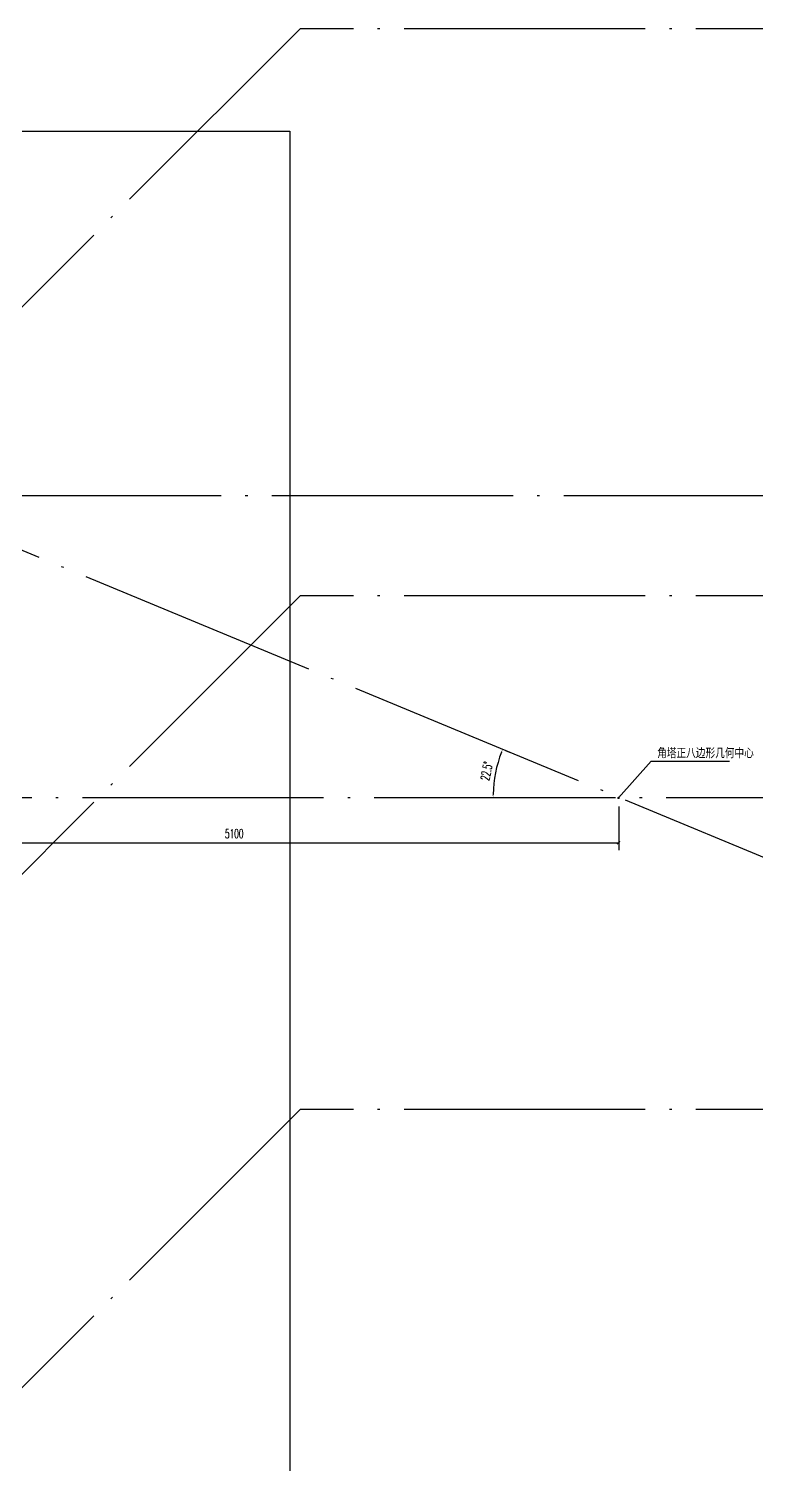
# Model space of a CAD drawing. Extents: x 0 to 125661, y -104936 to 8656.
# Drawn here: x 56700 to 61527, y -34249 to -24724 of the extents above; entities that cross this region are included whole.
import ezdxf

# ---------------------------------------------------------------- set-up
doc = ezdxf.new("R2010")
doc.units = 0
doc.header["$LTSCALE"] = 800
doc.header["$MEASUREMENT"] = 0
doc.linetypes.add('DOTE', pattern=[2.42, 2, -0.2, 0.02, -0.2])
doc.layers.get('0').update_dxf_attribs({"linetype": 'CONTINUOUS'})
doc.layers.get('Defpoints').update_dxf_attribs({"color": 1, "linetype": 'CONTINUOUS'})
for name, color, linetype in [('DIM_LEAD', 3, 'CONTINUOUS'), ('DOTE', 28, 'CONTINUOUS'), ('PUB_DIM', 3, 'CONTINUOUS'), ('PUB_HATCH', 8, 'CONTINUOUS'), ('PUB_TEXT', 7, 'CONTINUOUS')]:
    doc.layers.add(name, color=color, linetype=linetype)
doc.styles.add('_TCH_DIM', font='SIMPLEX', dxfattribs={"bigfont": 'GBCBIG'})
doc.styles.add('DIM_FONT', font='SIMPLEX.shx', dxfattribs={"width": 0.6})
doc.dimstyles.new('ANGL20', dxfattribs={"dimscale": 0.2, "dimtxt": 300, "dimasz": 100, "dimexe": 250, "dimexo": 300, "dimgap": 150, "dimtad": 1, "dimdec": 0, "dimzin": 0, "dimdsep": 46, "dimtxsty": 'DIM_FONT', "dimcen": 0.09, "dimclrt": 7, "dimazin": 2, "dimtfac": 1, "dimtdec": 0, "dimtix": 1, "dimtmove": 2, "dimatfit": 3, "dimfxl": 0, "dimtolj": 1, "dimtzin": 0, "dimarcsym": 0})
doc.dimstyles.new('DIMN20', dxfattribs={"dimscale": 0.2, "dimtxt": 300, "dimasz": 100, "dimexe": 250, "dimexo": 300, "dimgap": 150, "dimtad": 1, "dimdec": 0, "dimzin": 0, "dimdsep": 46, "dimtxsty": 'DIM_FONT', "dimblk": 'ARCHTICK', "dimcen": 0.09, "dimclrt": 7, "dimazin": 2, "dimtfac": 1, "dimtdec": 0, "dimtix": 1, "dimtmove": 2, "dimatfit": 3, "dimfxl": 0, "dimtolj": 1, "dimtzin": 0, "dimarcsym": 0})

# ---------------------------------------------------------------- blocks, each defined once
blk = doc.blocks.new('*D434')
at = {"layer": 'Defpoints', "color": 0}
for p in [(59807.1, -29489.9), (59809, -29608.4), (59740.6, -29824.1), (60613.8, -29824.1)]:
    blk.add_point(p, dxfattribs=at)
at = {"layer": 'PUB_DIM', "color": 0, "lineweight": -2}
for p, q in [((59862.5, -29512.9), (59890.2, -29524.4)), ((59800.6, -29824.1), (59830.6, -29824.1))]:
    blk.add_line(p, q, dxfattribs=at)
blk.add_arc((60613.8, -29824.1), 833.2, 158.87532, 178.62468, dxfattribs=at)
at = {"layer": 'PUB_DIM', "color": 0}
for points in [[(59833.5, -29522.6), (59839.7, -29525), (59844, -29505.2)], [(59784.2, -29804.1), (59777.5, -29804.1), (59780.6, -29824.1)]]:
    blk.add_solid(points, dxfattribs=at)
at = {"layer": 'PUB_DIM', "color": 7, "insert": (59737.8, -29649.8), "char_height": 60, "attachment_point": 5, "rotation": 78.75, "style": 'DIM_FONT'}
blk.add_mtext('\\A1;22.5°', dxfattribs=at)
blk = doc.blocks.new('_ArchTick')
at = {"color": 0, "linetype": 'ByBlock', "const_width": 0.4}
blk.add_lwpolyline([(-0.5, -0.5), (0.5, 0.5)], dxfattribs=at)
blk = doc.blocks.new('*D435')
at = {"layer": 'Defpoints', "color": 0}
for p in [(55513.8, -29824.1), (60613.8, -29824.1), (60613.8, -30125.3)]:
    blk.add_point(p, dxfattribs=at)
at = {"layer": 'PUB_DIM', "color": 0, "lineweight": -2}
for p, q in [((55513.8, -29884.1), (55513.8, -30175.3)), ((60613.8, -29884.1), (60613.8, -30175.3)), ((55513.8, -30125.3), (60613.8, -30125.3))]:
    blk.add_line(p, q, dxfattribs=at)
at = {"layer": 'PUB_DIM', "color": 0, "lineweight": -2, "xscale": 20, "yscale": 20, "zscale": 20, "rotation": 180}
blk.add_blockref('_ArchTick', (55513.8, -30125.3), dxfattribs=at)
at = {"layer": 'PUB_DIM', "color": 0, "lineweight": -2, "xscale": 20, "yscale": 20, "zscale": 20}
blk.add_blockref('_ArchTick', (60613.8, -30125.3), dxfattribs=at)
at = {"layer": 'PUB_DIM', "color": 7, "insert": (58063.8, -30065.3), "char_height": 60, "attachment_point": 5, "style": 'DIM_FONT'}
blk.add_mtext('\\A1;5100', dxfattribs=at)

msp = doc.modelspace()

# ---------------------------------------------------------------- linework, layer by layer
at = {"layer": 'DIM_LEAD'}
for p, q in [((60612.6, -29827.9), (60828.4, -29584.3)), ((60828.4, -29584.3), (61348.6, -29584.3))]:
    msp.add_line(p, q, dxfattribs=at)
at = {"layer": 'DIM_LEAD', "const_width": 8}
msp.add_lwpolyline([(60609.9, -29830.9, 1), (60615.3, -29824.9, 1)], format="xyb", close=True, dxfattribs=at)
at = {"layer": 'DOTE', "linetype": 'DOTE'}
for p, q in [((65713.8, -31936.6), (52760.4, -26571.1)), ((67657.1, -27824.1), (54067.2, -27824.1)), ((49312.7, -29824.1), (65713.8, -29824.1))]:
    msp.add_line(p, q, dxfattribs=at)
for points in [[(65713.8, -29824.1), (65713.8, -27711.6), (62726.3, -24724.1), (58501.3, -24724.1), (55513.8, -27711.6), (55513.8, -29824.1)], [(65713.8, -33587.5), (65713.8, -31475), (62726.3, -28487.5), (58501.3, -28487.5), (55513.8, -31475), (55513.8, -33587.5)], [(65713.8, -36995), (65713.8, -34882.5), (62726.3, -31895), (58501.3, -31895), (55513.8, -34882.5), (55513.8, -36995)]]:
    msp.add_lwpolyline(points, dxfattribs=at)
at = {"layer": 'PUB_HATCH', "color": 1}
msp.add_lwpolyline([(51140.5, -25404.2), (58432.2, -25404.2), (58432.2, -39703.3), (51140.5, -39703.3)], close=True, dxfattribs=at)

# ---------------------------------------------------------------- texts
at = {"layer": 'PUB_TEXT', "style": '_TCH_DIM'}
msp.add_text('角塔正八边形几何中心', height=67.52, dxfattribs=at).set_placement((60869, -29564.3))

# ---------------------------------------------------------------- dimensions: what is measured, and where the dimension line sits
at = {"layer": 'PUB_DIM'}
dim = msp.add_angular_dim_3p(base=(59809, -29608.4), center=(60613.8, -29824.1), p1=(59807.1, -29489.9), p2=(59740.6, -29824.1), dimstyle='ANGL20', dxfattribs=at)
dim.commit()
dim.dimension.update_dxf_attribs({"geometry": '*D434', "text_midpoint": (59737.8, -29649.8)})
dim = msp.add_aligned_dim(p1=(55513.8, -29824.1), p2=(60613.8, -29824.1), distance=-301.2, dimstyle='DIMN20', dxfattribs=at)
dim.commit()
dim.dimension.update_dxf_attribs({"geometry": '*D435', "text_midpoint": (58063.8, -30065.3)})

doc.saveas('drawing.dxf')
